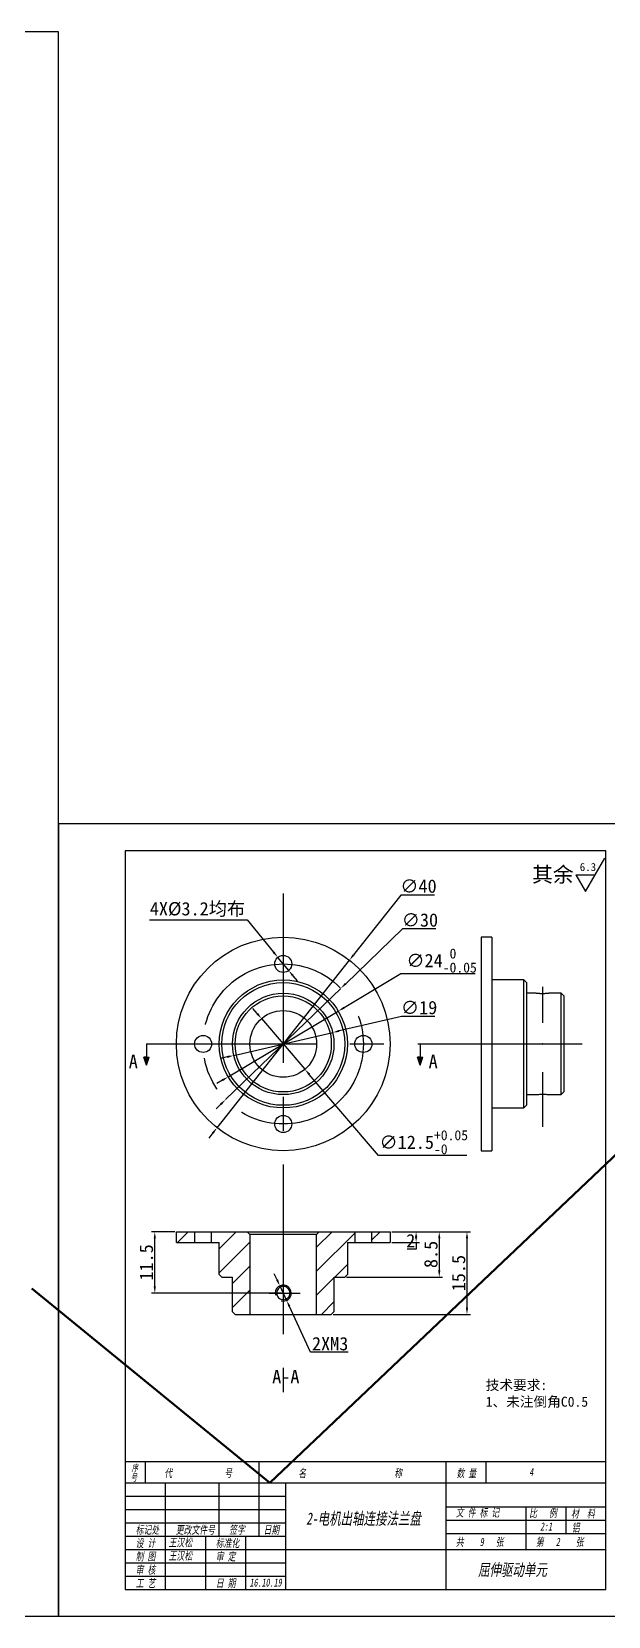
# Model space of a CAD drawing. Header units: millimetres. Extents: x 8840 to 20870, y -7456 to 1741.
# Drawn here: x 11169.6 to 11277.6, y -5488.7 to -5191.7 of the extents above; entities that cross this region are included whole.
import ezdxf

# ---------------------------------------------------------------- set-up
doc = ezdxf.new("R2010")
doc.units = ezdxf.units.MM
doc.linetypes.add('CENTER', pattern=[50.8, 31.75, -6.35, 6.35, -6.35])
doc.layers.get('0').update_dxf_attribs({"lineweight": 25})
for name, color, linetype in [('中心线', 5, 'CENTER'), ('临时线', 6, 'Continuous'), ('剖面线', 3, 'Continuous'), ('尺寸', 4, 'Continuous'), ('尺寸标注', 4, 'Continuous'), ('文字', 7, 'Continuous'), ('细实线', 2, 'Continuous')]:
    doc.layers.add(name, color=color, linetype=linetype)
doc.layers.add('粗实线', color=7, linetype='Continuous', lineweight=25)
doc.styles.get("Standard").update_dxf_attribs({"font": ''})
doc.styles.add('样式 2', font='', dxfattribs={"width": 0.7, "oblique": 10})
doc.styles.get('Standard').set_extended_font_data('SimSun')
doc.styles.get('样式 2').set_extended_font_data('SimSun')
doc.dimstyles.new('ISO-25 2.1', dxfattribs={"dimscale": 0.5, "dimtxt": 5, "dimasz": 2.5, "dimexe": 1.25, "dimexo": 0.625, "dimtad": 1, "dimtoh": 1, "dimdec": 1, "dimdsep": 46, "dimtxsty": 'Standard', "dimcen": 2.5, "dimclrt": 7, "dimadec": 0, "dimazin": 0, "dimtfac": 1, "dimtdec": 1, "dimtmove": 0, "dimatfit": 3, "dimfxl": 1, "dimarcsym": 0})
pattern_1 = [(45, (11142.33, -5594.4824), (-2.245064, 2.245064), [])]

# ---------------------------------------------------------------- blocks, each defined once
blk = doc.blocks.new('ra')
at = {"layer": '细实线'}
for p, q in [((0, 0), (6, 10.39)), ((-3, 5.2), (0, 0)), ((-3, 5.2), (3, 5.2))]:
    blk.add_line(p, q, dxfattribs=at)
at = {"layer": '文字'}
blk.add_attdef('RA', (-1.78, 6.39), '', height=2.5, dxfattribs=at)
blk = doc.blocks.new('*D446')
at = {"layer": 'Defpoints', "color": 0}
for p in [(11229.09, -5365.76), (11204.31, -5397.16)]:
    blk.add_point(p, dxfattribs=at)
at = {"layer": '尺寸标注', "color": 0, "lineweight": -2}
for p, q in [((11238.73, -5353.55), (11229.87, -5364.78)), ((11244.99, -5353.55), (11238.73, -5353.55)), ((11204.31, -5397.16), (11229.09, -5365.76)), ((11203.54, -5398.14), (11202.76, -5399.12))]:
    blk.add_line(p, q, dxfattribs=at)
at = {"layer": '尺寸标注', "color": 0}
for points in [[(11229.7, -5364.65), (11230.03, -5364.9), (11229.09, -5365.76)], [(11203.37, -5398.01), (11203.7, -5398.27), (11204.31, -5397.16)]]:
    blk.add_solid(points, dxfattribs=at)
at = {"layer": '尺寸标注', "color": 7, "insert": (11242.02, -5351.89), "char_height": 2.5, "attachment_point": 5}
blk.add_mtext('∅40', dxfattribs=at)
blk = doc.blocks.new('*D447')
at = {"layer": 'Defpoints', "color": 0}
for p in [(11227.49, -5371.03), (11205.92, -5391.88)]:
    blk.add_point(p, dxfattribs=at)
at = {"layer": '尺寸标注', "color": 0, "lineweight": -2}
for p, q in [((11239.01, -5359.9), (11228.39, -5370.16)), ((11245.27, -5359.9), (11239.01, -5359.9)), ((11205.92, -5391.88), (11227.49, -5371.03)), ((11205.02, -5392.75), (11204.12, -5393.62))]:
    blk.add_line(p, q, dxfattribs=at)
at = {"layer": '尺寸标注', "color": 0}
for points in [[(11228.24, -5370.01), (11228.53, -5370.31), (11227.49, -5371.03)], [(11204.88, -5392.6), (11205.17, -5392.9), (11205.92, -5391.88)]]:
    blk.add_solid(points, dxfattribs=at)
at = {"layer": '尺寸标注', "color": 7, "insert": (11242.29, -5358.24), "char_height": 2.5, "attachment_point": 5}
blk.add_mtext('∅30', dxfattribs=at)
blk = doc.blocks.new('*D448')
at = {"layer": 'Defpoints', "color": 0}
for p in [(11227.01, -5375.31), (11206.4, -5387.61)]:
    blk.add_point(p, dxfattribs=at)
at = {"layer": '尺寸标注', "color": 0, "lineweight": -2}
for p, q in [((11238.7, -5368.33), (11228.08, -5374.67)), ((11252.63, -5368.33), (11238.7, -5368.33)), ((11206.4, -5387.61), (11227.01, -5375.31)), ((11205.33, -5388.25), (11204.25, -5388.89))]:
    blk.add_line(p, q, dxfattribs=at)
at = {"layer": '尺寸标注', "color": 0}
for points in [[(11227.97, -5374.49), (11228.19, -5374.84), (11227.01, -5375.31)], [(11205.22, -5388.07), (11205.43, -5388.43), (11206.4, -5387.61)]]:
    blk.add_solid(points, dxfattribs=at)
at = {"layer": '尺寸标注', "color": 7, "insert": (11246.35, -5365.82), "char_height": 2.5, "attachment_point": 5}
blk.add_mtext('\\A1;∅24{\\H1.875000;\\S 0^ -0.05;}', dxfattribs=at)
blk = doc.blocks.new('*D449')
at = {"layer": 'Defpoints', "color": 0}
for p in [(11225.96, -5379.3), (11207.45, -5383.61)]:
    blk.add_point(p, dxfattribs=at)
at = {"layer": '尺寸标注', "color": 0, "lineweight": -2}
for p, q in [((11238.86, -5376.3), (11227.17, -5379.02)), ((11245.1, -5376.3), (11238.86, -5376.3)), ((11207.45, -5383.61), (11225.96, -5379.3)), ((11206.23, -5383.89), (11205.02, -5384.17))]:
    blk.add_line(p, q, dxfattribs=at)
at = {"layer": '尺寸标注', "color": 0}
for points in [[(11227.13, -5378.82), (11227.22, -5379.22), (11225.96, -5379.3)], [(11206.19, -5383.69), (11206.28, -5384.09), (11207.45, -5383.61)]]:
    blk.add_solid(points, dxfattribs=at)
at = {"layer": '尺寸标注', "color": 7, "insert": (11242.14, -5374.65), "char_height": 2.5, "attachment_point": 5}
blk.add_mtext('∅19', dxfattribs=at)
blk = doc.blocks.new('*D450')
at = {"layer": 'Defpoints', "color": 0}
for p in [(11215.69, -5365.22), (11217.72, -5367.69)]:
    blk.add_point(p, dxfattribs=at)
at = {"layer": '尺寸标注', "color": 0, "lineweight": -2}
for p, q in [((11191.68, -5358.2), (11209.93, -5358.2)), ((11209.93, -5358.2), (11214.9, -5364.25)), ((11217.72, -5367.69), (11215.69, -5365.22)), ((11218.51, -5368.66), (11219.3, -5369.63))]:
    blk.add_line(p, q, dxfattribs=at)
at = {"layer": '尺寸标注', "color": 0}
for points in [[(11215.06, -5364.12), (11214.73, -5364.39), (11215.69, -5365.22)], [(11218.67, -5368.53), (11218.35, -5368.79), (11217.72, -5367.69)]]:
    blk.add_solid(points, dxfattribs=at)
at = {"layer": '尺寸标注', "color": 7, "insert": (11200.65, -5356.25), "char_height": 2.5, "attachment_point": 5}
blk.add_mtext('4X%%c3.2均布', dxfattribs=at)
blk = doc.blocks.new('*D451')
at = {"layer": 'Defpoints', "color": 0}
for p in [(11216.07, -5426.79), (11217.33, -5429.51)]:
    blk.add_point(p, dxfattribs=at)
at = {"layer": '尺寸标注', "color": 0, "lineweight": -2}
for p, q in [((11215.55, -5425.65), (11215.03, -5424.52)), ((11216.07, -5426.79), (11217.33, -5429.51)), ((11221.81, -5439.21), (11217.86, -5430.64)), ((11228.84, -5439.21), (11221.81, -5439.21))]:
    blk.add_line(p, q, dxfattribs=at)
at = {"layer": '尺寸标注', "color": 0}
for points in [[(11215.74, -5425.56), (11215.36, -5425.74), (11216.07, -5426.79)], [(11218.05, -5430.56), (11217.67, -5430.73), (11217.33, -5429.51)]]:
    blk.add_solid(points, dxfattribs=at)
at = {"layer": '尺寸标注', "color": 7, "insert": (11225.48, -5437.65), "char_height": 2.5, "attachment_point": 5}
blk.add_mtext('2XM3', dxfattribs=at)
blk = doc.blocks.new('*D452')
at = {"layer": 'Defpoints', "color": 0}
for p in [(11236.7, -5416.65), (11236.7, -5418.65), (11241.58, -5418.65)]:
    blk.add_point(p, dxfattribs=at)
at = {"layer": '尺寸标注', "color": 0, "lineweight": -2}
for p, q in [((11237.02, -5416.65), (11242.2, -5416.65)), ((11237.02, -5418.65), (11242.2, -5418.65)), ((11241.58, -5419.9), (11239.89, -5419.9)), ((11241.58, -5417.9), (11241.58, -5417.4)), ((11241.58, -5418.65), (11241.58, -5419.9))]:
    blk.add_line(p, q, dxfattribs=at)
at = {"layer": '尺寸标注', "color": 0}
for points in [[(11241.37, -5417.9), (11241.79, -5417.9), (11241.58, -5416.65)], [(11241.37, -5417.4), (11241.79, -5417.4), (11241.58, -5418.65)]]:
    blk.add_solid(points, dxfattribs=at)
at = {"layer": '尺寸标注', "color": 7, "insert": (11240.58, -5418.33), "char_height": 2.5, "attachment_point": 5}
blk.add_mtext('2', dxfattribs=at)
blk = doc.blocks.new('*D453')
at = {"layer": 'Defpoints', "color": 0}
for p in [(11236.7, -5416.65), (11228.2, -5425.15), (11245.91, -5425.15)]:
    blk.add_point(p, dxfattribs=at)
at = {"layer": '尺寸标注', "color": 0, "lineweight": -2}
for p, q in [((11237.02, -5416.65), (11246.54, -5416.65)), ((11245.91, -5417.9), (11245.91, -5423.9)), ((11228.52, -5425.15), (11246.54, -5425.15))]:
    blk.add_line(p, q, dxfattribs=at)
at = {"layer": '尺寸标注', "color": 0}
for points in [[(11245.7, -5417.9), (11246.12, -5417.9), (11245.91, -5416.65)], [(11245.7, -5423.9), (11246.12, -5423.9), (11245.91, -5425.15)]]:
    blk.add_solid(points, dxfattribs=at)
at = {"layer": '尺寸标注', "color": 7, "insert": (11244.35, -5420.9), "char_height": 2.5, "attachment_point": 5, "rotation": 90}
blk.add_mtext('8.5', dxfattribs=at)
blk = doc.blocks.new('*D454')
at = {"layer": 'Defpoints', "color": 0}
for p in [(11236.7, -5416.65), (11225.7, -5432.15), (11251.1, -5432.15)]:
    blk.add_point(p, dxfattribs=at)
at = {"layer": '尺寸标注', "color": 0, "lineweight": -2}
for p, q in [((11237.02, -5416.65), (11251.73, -5416.65)), ((11251.1, -5417.9), (11251.1, -5430.9)), ((11226.02, -5432.15), (11251.73, -5432.15))]:
    blk.add_line(p, q, dxfattribs=at)
at = {"layer": '尺寸标注', "color": 0}
for points in [[(11250.89, -5417.9), (11251.31, -5417.9), (11251.1, -5416.65)], [(11250.89, -5430.9), (11251.31, -5430.9), (11251.1, -5432.15)]]:
    blk.add_solid(points, dxfattribs=at)
at = {"layer": '尺寸标注', "color": 7, "insert": (11249.54, -5424.4), "char_height": 2.5, "attachment_point": 5, "rotation": 90}
blk.add_mtext('15.5', dxfattribs=at)
blk = doc.blocks.new('*D455')
at = {"layer": 'Defpoints', "color": 0}
for p in [(11192.66, -5416.65), (11196.7, -5416.65), (11216.7, -5428.15)]:
    blk.add_point(p, dxfattribs=at)
at = {"layer": '尺寸标注', "color": 0, "lineweight": -2}
for p, q in [((11196.39, -5416.65), (11192.03, -5416.65)), ((11192.66, -5426.9), (11192.66, -5417.9)), ((11216.39, -5428.15), (11192.03, -5428.15))]:
    blk.add_line(p, q, dxfattribs=at)
at = {"layer": '尺寸标注', "color": 0}
for points in [[(11192.45, -5417.9), (11192.86, -5417.9), (11192.66, -5416.65)], [(11192.45, -5426.9), (11192.86, -5426.9), (11192.66, -5428.15)]]:
    blk.add_solid(points, dxfattribs=at)
at = {"layer": '尺寸标注', "color": 7, "insert": (11191.09, -5422.4), "char_height": 2.5, "attachment_point": 5, "rotation": 90}
blk.add_mtext('11.5', dxfattribs=at)
blk = doc.blocks.new('*D456')
at = {"layer": 'Defpoints', "color": 0}
for p in [(11212.64, -5376.7), (11220.76, -5386.21)]:
    blk.add_point(p, dxfattribs=at)
at = {"layer": '尺寸标注', "color": 0, "lineweight": -2}
for p, q in [((11211.83, -5375.75), (11211.02, -5374.8)), ((11212.64, -5376.7), (11220.76, -5386.21)), ((11234.56, -5402.36), (11221.57, -5387.16)), ((11251.05, -5402.36), (11234.56, -5402.36))]:
    blk.add_line(p, q, dxfattribs=at)
at = {"layer": '尺寸标注', "color": 0}
for points in [[(11211.99, -5375.62), (11211.67, -5375.89), (11212.64, -5376.7)], [(11221.73, -5387.02), (11221.42, -5387.29), (11220.76, -5386.21)]]:
    blk.add_solid(points, dxfattribs=at)
at = {"layer": '尺寸标注', "color": 7, "insert": (11243.01, -5399.87), "char_height": 2.5, "attachment_point": 5}
blk.add_mtext('\\A1;∅12.5{\\H1.875000;\\S+0.05^ -0;}', dxfattribs=at)
blk = doc.blocks.new('CHECK_DWG')
at = {"layer": '粗实线', "color": 1, "linetype": 'ByBlock', "lineweight": 50}
blk.add_line((0, 0), (109.02, 103.6), dxfattribs=at)
at = {"layer": '粗实线', "color": 1, "linetype": 'ByBlock', "lineweight": 50, "ltscale": 2}
blk.add_line((-44.59, 36.45), (0, 0), dxfattribs=at)

msp = doc.modelspace()

# ---------------------------------------------------------------- hatches: boundary and pattern name
at = {"layer": '剖面线'}
h = msp.add_hatch(dxfattribs=at)
h.set_pattern_fill('ANSI31', color=256, style=0)
h.set_pattern_definition(pattern_1)
h.paths.add_polyline_path([(11196.703, -5416.647), (11196.703, -5418.647), (11200.103, -5418.647), (11200.103, -5416.647)], flags=0)
h = msp.add_hatch(dxfattribs=at)
h.set_pattern_fill('ANSI31', color=256, style=0)
h.set_pattern_definition(pattern_1)
h.paths.add_polyline_path([(11207.203, -5431.647), (11207.703, -5432.147), (11210.453, -5432.147), (11210.453, -5417.147), (11209.953, -5416.647), (11203.303, -5416.647), (11203.303, -5418.647), (11204.703, -5418.647), (11204.703, -5424.647), (11205.203, -5425.147), (11207.203, -5425.147)], flags=0)
h = msp.add_hatch(dxfattribs=at)
h.set_pattern_fill('ANSI31', color=256, style=0)
h.set_pattern_definition(pattern_1)
h.paths.add_polyline_path([(11222.953, -5417.147), (11222.953, -5432.147), (11225.703, -5432.147), (11226.203, -5431.647), (11226.203, -5425.147), (11228.203, -5425.147), (11228.703, -5424.647), (11228.703, -5418.647), (11230.103, -5418.647), (11230.103, -5416.647), (11223.453, -5416.647)], flags=0)
h = msp.add_hatch(dxfattribs=at)
h.set_pattern_fill('ANSI31', color=256, style=0)
h.set_pattern_definition(pattern_1)
h.paths.add_polyline_path([(11233.303, -5416.647), (11233.303, -5418.647), (11236.703, -5418.647), (11236.703, -5416.647)], flags=0)
at = {"layer": '粗实线'}
h = msp.add_hatch(color=256, dxfattribs=at)
h.paths.add_polyline_path([(11191.094, -5385.456), (11191.094, -5383.956), (11190.594, -5383.956)])
h.paths.add_polyline_path([(11191.094, -5385.456), (11191.594, -5383.956), (11191.094, -5383.956)])
h = msp.add_hatch(color=256, dxfattribs=at)
h.paths.add_polyline_path([(11242.813, -5383.956), (11242.313, -5383.956), (11242.313, -5385.456)])
h.paths.add_polyline_path([(11242.313, -5383.956), (11241.813, -5383.956), (11242.313, -5385.456)])

# ---------------------------------------------------------------- linework, layer by layer
for p, q in [((11277.119, -5345.228), (11187.119, -5345.228)), ((11187.119, -5345.228), (11187.119, -5483.728)), ((11277.119, -5483.728), (11277.119, -5345.228)), ((11187.119, -5459.728), (11277.119, -5459.728)), ((11190.869, -5459.728), (11190.869, -5463.728)), ((11212.119, -5459.728), (11212.119, -5463.728)), ((11247.119, -5459.728), (11247.119, -5483.728)), ((11254.619, -5459.728), (11254.619, -5463.728)), ((11187.119, -5463.728), (11277.119, -5463.728)), ((11217.119, -5463.728), (11217.119, -5483.728)), ((11247.119, -5468.228), (11277.119, -5468.228)), ((11187.119, -5471.228), (11217.119, -5471.228)), ((11217.119, -5476.228), (11277.119, -5476.228)), ((11187.119, -5483.728), (11277.119, -5483.728))]:
    msp.add_line(p, q)
for points in [[(10964.619, -5488.728), (11174.619, -5488.728), (11174.619, -5191.728), (10964.619, -5191.728)], [(11174.619, -5488.728), (11279.619, -5488.728), (11279.619, -5340.228), (11174.619, -5340.228)]]:
    msp.add_lwpolyline(points, close=True)
at = {"layer": '中心线'}
for p, q in [((11216.703, -5353.267), (11216.703, -5446.739)), ((11265.256, -5370.753), (11265.256, -5377.483)), ((11191.094, -5381.456), (11272.689, -5381.456)), ((11265.256, -5386.72), (11265.256, -5397.009)), ((11214.047, -5428.147), (11219.901, -5428.147))]:
    msp.add_line(p, q, dxfattribs=at)
msp.add_circle((11216.703, -5381.456), 15, dxfattribs=at)
at = {"layer": '临时线'}
for p, q in [((11194.619, -5463.728), (11194.619, -5483.728)), ((11204.619, -5463.728), (11204.619, -5473.728)), ((11212.119, -5463.728), (11212.119, -5473.728)), ((11187.119, -5466.228), (11217.119, -5466.228)), ((11187.119, -5468.728), (11217.119, -5468.728)), ((11247.119, -5470.728), (11277.119, -5470.728)), ((11262.1, -5468.228), (11262.1, -5476.228)), ((11269.6, -5468.228), (11269.6, -5473.228)), ((11247.119, -5473.228), (11277.119, -5473.228)), ((11187.119, -5473.728), (11217.119, -5473.728)), ((11187.119, -5476.228), (11217.119, -5476.228)), ((11202.119, -5473.728), (11202.119, -5483.728)), ((11209.619, -5473.728), (11209.619, -5483.728)), ((11187.119, -5478.728), (11217.119, -5478.728)), ((11187.119, -5481.228), (11217.119, -5481.228))]:
    msp.add_line(p, q, dxfattribs=at)
at = {"layer": '粗实线'}
for p, q in [((11255.754, -5361.456), (11253.754, -5361.456)), ((11253.754, -5361.456), (11253.754, -5401.456)), ((11255.754, -5361.456), (11255.754, -5401.456)), ((11261.754, -5369.456), (11255.754, -5369.456)), ((11262.254, -5369.956), (11261.754, -5369.456)), ((11261.754, -5393.456), (11261.754, -5369.456)), ((11215.453, -5372.039), (11215.453, -5372.039)), ((11217.953, -5372.039), (11217.953, -5372.039)), ((11262.254, -5369.956), (11262.254, -5392.956)), ((11264.008, -5371.956), (11262.254, -5371.956)), ((11268.754, -5371.956), (11266.504, -5371.956)), ((11269.254, -5372.456), (11268.754, -5371.956)), ((11268.754, -5390.956), (11268.754, -5371.956)), ((11269.254, -5372.456), (11269.254, -5390.456)), ((11191.094, -5381.456), (11191.094, -5385.456)), ((11242.313, -5381.456), (11242.313, -5385.456)), ((11191.094, -5383.956), (11190.594, -5383.956)), ((11191.094, -5385.456), (11190.594, -5383.956)), ((11191.094, -5385.456), (11191.094, -5383.956)), ((11191.094, -5383.956), (11191.594, -5383.956)), ((11191.094, -5385.456), (11191.594, -5383.956)), ((11242.313, -5383.956), (11241.813, -5383.956)), ((11242.313, -5385.456), (11241.813, -5383.956)), ((11242.313, -5385.456), (11242.313, -5383.956)), ((11242.313, -5383.956), (11242.813, -5383.956)), ((11242.313, -5385.456), (11242.813, -5383.956)), ((11268.754, -5390.956), (11269.254, -5390.456)), ((11255.754, -5393.456), (11261.754, -5393.456)), ((11261.754, -5393.456), (11262.254, -5392.956)), ((11262.254, -5390.956), (11264.005, -5390.956)), ((11266.488, -5390.956), (11268.754, -5390.956)), ((11253.754, -5401.456), (11255.754, -5401.456)), ((11196.703, -5418.647), (11196.703, -5416.647)), ((11196.703, -5416.647), (11200.103, -5416.647)), ((11200.103, -5416.647), (11200.103, -5418.647)), ((11200.103, -5416.647), (11203.303, -5416.647)), ((11203.303, -5418.647), (11203.303, -5416.647)), ((11203.303, -5416.647), (11209.953, -5416.647)), ((11210.453, -5417.147), (11209.953, -5416.647)), ((11209.953, -5416.647), (11223.453, -5416.647)), ((11222.953, -5417.147), (11210.453, -5417.147)), ((11210.453, -5417.147), (11210.453, -5432.147)), ((11223.453, -5416.647), (11222.953, -5417.147)), ((11222.953, -5432.147), (11222.953, -5417.147)), ((11223.453, -5416.647), (11230.103, -5416.647)), ((11230.103, -5416.647), (11230.103, -5418.647)), ((11230.103, -5416.647), (11233.303, -5416.647)), ((11233.303, -5416.647), (11236.703, -5416.647)), ((11233.303, -5418.647), (11233.303, -5416.647)), ((11236.703, -5416.647), (11236.703, -5418.647)), ((11196.703, -5418.647), (11200.103, -5418.647)), ((11200.103, -5418.647), (11203.303, -5418.647)), ((11203.303, -5418.647), (11204.703, -5418.647)), ((11204.703, -5424.647), (11204.703, -5418.647)), ((11228.703, -5418.647), (11230.103, -5418.647)), ((11228.703, -5418.647), (11228.703, -5424.647)), ((11230.103, -5418.647), (11233.303, -5418.647)), ((11233.303, -5418.647), (11236.703, -5418.647)), ((11204.703, -5424.647), (11205.203, -5425.147)), ((11205.203, -5425.147), (11207.203, -5425.147)), ((11207.203, -5431.647), (11207.203, -5425.147)), ((11226.203, -5425.147), (11228.203, -5425.147)), ((11226.203, -5425.147), (11226.203, -5431.647)), ((11228.203, -5425.147), (11228.703, -5424.647)), ((11207.203, -5431.647), (11207.703, -5432.147)), ((11225.703, -5432.147), (11226.203, -5431.647)), ((11207.703, -5432.147), (11210.453, -5432.147)), ((11210.453, -5432.147), (11222.953, -5432.147)), ((11222.953, -5432.147), (11225.703, -5432.147))]:
    msp.add_line(p, q, dxfattribs=at)
for centre, radius in [((11216.703, -5381.456), 20), ((11216.703, -5366.456), 1.6), ((11216.703, -5381.456), 12), ((11216.703, -5381.456), 11.5), ((11216.703, -5381.456), 9.5), ((11216.703, -5381.456), 9), ((11216.703, -5381.456), 6.25), ((11201.703, -5381.456), 1.6), ((11231.703, -5381.456), 1.6), ((11216.703, -5396.456), 1.6)]:
    msp.add_circle(centre, radius, dxfattribs=at)
for points, knots in [([(11266.504, -5371.956), (11266.501, -5371.957), (11266.494, -5371.958), (11266.44, -5371.965), (11266.355, -5371.975), (11266.239, -5371.988), (11266.094, -5372.002), (11265.926, -5372.016), (11265.737, -5372.027), (11265.536, -5372.036), (11265.326, -5372.04), (11265.116, -5372.039), (11264.909, -5372.033), (11264.713, -5372.024), (11264.531, -5372.012), (11264.371, -5371.998), (11264.233, -5371.984), (11264.125, -5371.972), (11264.049, -5371.962), (11264.008, -5371.957), (11264.008, -5371.957), (11264.008, -5371.957)], [0, 0, 0, 0, 0.0526136, 0.106761, 0.1593724, 0.2134941, 0.2663863, 0.3208003, 0.3738766, 0.428509, 0.4812745, 0.5355898, 0.5880339, 0.6419907, 0.694604, 0.7487204, 0.8017283, 0.8562715, 0.909287, 0.9638622, 1, 1, 1, 1]), ([(11264.005, -5390.956), (11264.018, -5390.955), (11264.044, -5390.951), (11264.255, -5390.925), (11264.569, -5390.897), (11264.922, -5390.877), (11265.159, -5390.875), (11265.254, -5390.874)], [0, 0, 0, 0, 0.2111945, 0.424152, 0.6386735, 0.8540068, 1, 1, 1, 1]), ([(11265.254, -5390.874), (11265.394, -5390.876), (11265.673, -5390.879), (11266.047, -5390.906), (11266.328, -5390.934), (11266.488, -5390.954), (11266.488, -5390.954), (11266.488, -5390.954)], [0, 0, 0, 0, 0.213571, 0.4270971, 0.6417885, 0.8572544, 1, 1, 1, 1]), ([(11216.703, -5426.897), (11216.869, -5426.897), (11217.031, -5426.93), (11217.334, -5427.056), (11217.472, -5427.149), (11217.702, -5427.379), (11217.795, -5427.518), (11217.92, -5427.818), (11217.953, -5427.983), (11217.953, -5428.228), (11217.945, -5428.311), (11217.913, -5428.472), (11217.889, -5428.55), (11217.795, -5428.777), (11217.703, -5428.915), (11217.471, -5429.147), (11217.334, -5429.239), (11217.031, -5429.365), (11216.867, -5429.397), (11216.54, -5429.397), (11216.375, -5429.365), (11216.074, -5429.24), (11215.935, -5429.147), (11215.705, -5428.917), (11215.612, -5428.779), (11215.486, -5428.476), (11215.453, -5428.313), (11215.453, -5427.983), (11215.486, -5427.82), (11215.611, -5427.518), (11215.704, -5427.379), (11215.934, -5427.149), (11216.073, -5427.056), (11216.373, -5426.931), (11216.538, -5426.897), (11216.703, -5426.897)], [0, 0, 0, 0, 0.0625, 0.0625, 0.125, 0.125, 0.1875, 0.1875, 0.25, 0.25, 0.28125, 0.28125, 0.3125, 0.3125, 0.375, 0.375, 0.4375, 0.4375, 0.5, 0.5, 0.5625, 0.5625, 0.625, 0.625, 0.6875, 0.6875, 0.75, 0.75, 0.8125, 0.8125, 0.875, 0.875, 0.9375, 0.9375, 1, 1, 1, 1])]:
    msp.add_open_spline(points, degree=3, knots=knots, dxfattribs=at)
for p in [(11216.703, -5366.456), (11265.254, -5381.456)]:
    msp.add_point(p, dxfattribs=at)
at = {"layer": '细实线'}
for start, end in [(359.99972, 195.00038), (254.9999, 359.99987)]:
    msp.add_arc((11216.703, -5428.147), 1.5, start, end, dxfattribs=at)

# ---------------------------------------------------------------- block references
at = {"layer": '尺寸', "xscale": 0.5999999999985448, "yscale": 0.599999999999909, "zscale": 0.6}
msp.add_blockref('ra', (11273.285, -5352.874), dxfattribs=at).add_auto_attribs({'RA': '6.3'})
at = {"layer": '尺寸标注', "lineweight": 100}
msp.add_blockref('CHECK_DWG', (11214.21, -5463.728), dxfattribs=at)

# ---------------------------------------------------------------- texts
at = {"style": '样式 2', "oblique": 10, "width": 0.7}
for s, height, p in [('序', 1.25, (11188.323, -5461.577)), ('代             号', 1.5, (11194.452, -5462.664)), ('名                      称', 1.5, (11219.518, -5462.664)), ('数 量', 1.5, (11249.146, -5462.664)), ('4', 1.5, (11262.753, -5462.449)), ('号', 1.25, (11188.15, -5463.354)), ('2-电机出轴连接法兰盘', 2.25, (11221.002, -5471.532)), ('文 件 标 记', 1.5, (11249.022, -5470.043)), ('比   例', 1.5, (11262.734, -5470.152)), ('材  料', 1.5, (11270.603, -5470.231)), ('标记处', 1.5, (11189.087, -5473.281)), ('更改文件号', 1.5, (11196.587, -5473.281)), ('签字', 1.5, (11206.587, -5473.281)), ('日期', 1.5, (11213.031, -5473.281)), ('2:1', 1.5, (11264.788, -5472.652)), ('铝', 1.5, (11270.741, -5472.873)), ('制 图', 1.5, (11189.087, -5478.281)), ('设 计', 1.5, (11189.087, -5475.781)), ('王汉松', 1.5, (11195.253, -5475.652)), ('王汉松', 1.5, (11195.253, -5478.152)), ('标准化', 1.5, (11204.087, -5475.781)), ('审 定', 1.5, (11204.087, -5478.281)), ('共    9   张', 1.5, (11249.022, -5475.543)), ('第   2    张', 1.5, (11264.003, -5475.543)), ('审 核', 1.5, (11189.087, -5480.781)), ('屈伸驱动单元', 2.25, (11253.183, -5481.133)), ('工 艺', 1.5, (11189.087, -5483.281)), ('日 期', 1.5, (11204.087, -5483.281)), ('16.10.19', 1.5, (11210.391, -5483.151))]:
    msp.add_text(s, height=height, dxfattribs=at).set_placement(p)
at = {"layer": '文字'}
msp.add_text('其余', height=2.85, dxfattribs=at).set_placement((11263.292, -5351.116))
at = {"layer": '文字', "ltscale": 0.1, "insert": (11254.615, -5444.445), "char_height": 1.875, "width": 27.06984, "attachment_point": 1}
msp.add_mtext('{\\fSimSun|b0|i0|c134|p2;技术要求:\\P1、未注倒角C0.5}', dxfattribs=at)
at = {"layer": '粗实线', "char_height": 2.5}
for s, insert, attachment_point in [('{\\C7;A}', (11189.488, -5383.492), 3), ('{\\C7;A}', (11243.919, -5383.492), 1), ('{\\C7;A-A}', (11214.635, -5442.544), 1)]:
    msp.add_mtext_dynamic_manual_height_columns(s, width=35.09452, gutter_width=18.824, heights=[0], dxfattribs=dict(at, insert=insert, attachment_point=attachment_point))

# ---------------------------------------------------------------- dimensions: what is measured, and where the dimension line sits
at = {"layer": '尺寸标注'}
for p1, p2, picture, middle in [((11204.313, -5397.156), (11229.094, -5365.757), '*D446', (11242.016, -5353.549)), ((11205.919, -5391.883), (11227.487, -5371.03), '*D447', (11242.293, -5359.895)), ((11207.45, -5383.609), (11225.956, -5379.304), '*D449', (11238.856, -5376.304))]:
    dim = msp.add_diameter_dim_2p(p1=p1, p2=p2, dimstyle='ISO-25 2.1', dxfattribs=at)
    dim.commit()
    dim.dimension.update_dxf_attribs({"geometry": picture, "text_midpoint": middle, "dimtype": 163})
for p1, p2, text, picture, middle in [((11217.718, -5367.693), (11215.688, -5365.22), '4X%%c3.2均布', '*D450', (11200.648, -5358.204)), ((11216.074, -5426.786), (11217.332, -5429.509), '2XM3', '*D451', (11225.482, -5439.212))]:
    dim = msp.add_diameter_dim_2p(p1=p1, p2=p2, text=text, dimstyle='ISO-25 2.1', dxfattribs=at)
    dim.commit()
    dim.dimension.update_dxf_attribs({"geometry": picture, "text_midpoint": middle, "dimtype": 163})
for p1, p2, override, picture, middle in [((11206.399, -5387.607), (11227.007, -5375.306), {"dimgap": 0.625, "dimtol": 1, "dimlim": 0, "dimtm": 0.05, "dimtfac": 0.75, "dimtdec": 2, "dimtolj": 1}, '*D448', (11246.354, -5368.327)), ((11212.644, -5376.704), (11220.762, -5386.209), {"dimgap": 0.625, "dimtol": 1, "dimlim": 0, "dimtp": 0.05, "dimtm": 1e-09, "dimtfac": 0.75, "dimtdec": 2, "dimtolj": 1}, '*D456', (11243.015, -5402.364))]:
    dim = msp.add_diameter_dim_2p(p1=p1, p2=p2, dimstyle='ISO-25 2.1', override=override, dxfattribs=at)
    dim.commit()
    dim.dimension.update_dxf_attribs({"geometry": picture, "text_midpoint": middle, "dimtype": 163})
for base, p1, p2, picture, middle in [((11192.655, -5416.647), (11216.703, -5428.147), (11196.703, -5416.647), '*D455', (11191.093, -5422.397)), ((11251.102, -5432.147), (11236.703, -5416.647), (11225.703, -5432.147), '*D454', (11249.539, -5424.397)), ((11245.913, -5425.147), (11236.703, -5416.647), (11228.203, -5425.147), '*D453', (11244.35, -5420.897)), ((11241.579, -5418.647), (11236.703, -5416.647), (11236.703, -5418.647), '*D452', (11240.579, -5418.335))]:
    dim = msp.add_linear_dim(base=base, p1=p1, p2=p2, angle=90, dimstyle='ISO-25 2.1', dxfattribs=at)
    dim.commit()
    dim.dimension.update_dxf_attribs({"geometry": picture, "text_midpoint": middle})

doc.saveas('drawing.dxf')
